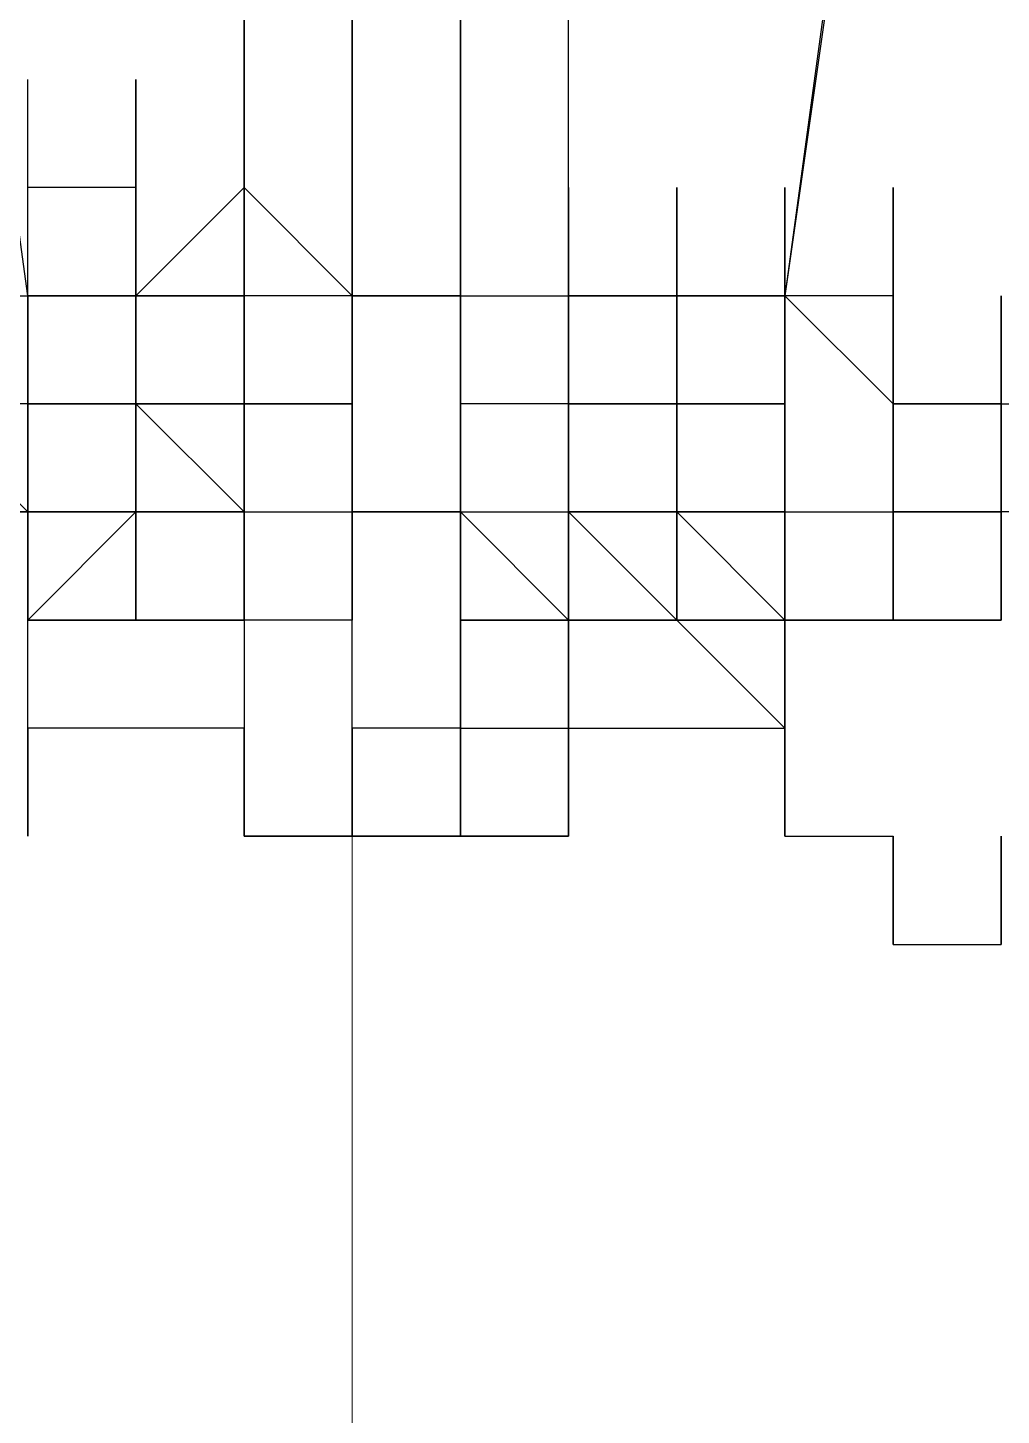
# Model space of a CAD drawing. Header units: inches. Extents: x 3324238 to 135265466, y -1036581 to 20094598.
# Drawn here: x 3353729.361 to 3353730.087, y -519023.522 to -519022.488 of the extents above; entities that cross this region are included whole.
import ezdxf

# ---------------------------------------------------------------- set-up
doc = ezdxf.new("R2010")
doc.units = ezdxf.units.IN
doc.header["$MEASUREMENT"] = 0
doc.layers.add('PDF_Geometry', color=7, linetype='Continuous')

msp = doc.modelspace()

# ---------------------------------------------------------------- linework, layer by layer
at = {"layer": 'PDF_Geometry', "color": 32, "lineweight": 13, "true_color": 0xdd6e00}
msp.add_lwpolyline([(3353740.2386, -519026.0718, 1.00015), (3353717.3563, -519026.0718), (3353717.3563, -519077.0734)], format="xyb", dxfattribs=at)
at = {"layer": 'PDF_Geometry', "lineweight": 25}
for points in [[(3353728.7975, -519018.8204), (3353729.0392, -519020.6735), (3353729.0392, -519020.754), (3353729.0392, -519020.8346), (3353729.0392, -519020.9152), (3353729.2809, -519022.6878), (3353729.2809, -519022.7683), (3353729.3614, -519022.8489), (3353729.3614, -519022.7683), (3353729.3614, -519022.6878), (3353729.442, -519022.6878), (3353729.442, -519022.6072), (3353729.3614, -519022.6072), (3353729.3614, -519022.5266)], [(3353729.6032, -519020.9152), (3353729.6032, -519022.6878), (3353729.6032, -519020.9152), (3353729.6032, -519020.8346), (3353729.5226, -519020.9152), (3353729.5226, -519020.8346), (3353729.5226, -519020.754), (3353729.5226, -519020.6735), (3353729.5226, -519020.5929), (3353729.5226, -519020.6735), (3353729.5226, -519020.5929)], [(3353730.1671, -519020.5929), (3353730.1671, -519020.6735), (3353730.1671, -519020.754), (3353730.1671, -519020.8346), (3353730.1671, -519020.9152), (3353729.9254, -519022.6878), (3353729.9254, -519022.6072), (3353729.9254, -519022.6878), (3353729.9254, -519022.6072), (3353729.9254, -519022.6878), (3353729.9254, -519022.7683), (3353729.9254, -519022.6878), (3353729.9254, -519022.7683), (3353729.9254, -519022.8489), (3353730.006, -519022.8489), (3353730.006, -519022.7683)], [(3353729.6032, -519020.8346), (3353729.6032, -519020.9152), (3353729.6837, -519020.9152), (3353729.6837, -519022.6878), (3353729.6837, -519022.6072), (3353729.6837, -519022.6878), (3353729.6837, -519022.7683), (3353729.6837, -519022.6878), (3353729.6837, -519022.7683), (3353729.6837, -519022.8489), (3353729.6837, -519022.9295), (3353729.6837, -519022.8489)], [(3353729.3614, -519022.6878), (3353729.1197, -519020.9152)], [(3353729.6032, -519022.6878), (3353729.6032, -519022.7683), (3353729.6032, -519022.6878), (3353729.6032, -519022.6072), (3353729.6032, -519022.6878), (3353729.6032, -519022.7683), (3353729.6032, -519022.6878), (3353729.5226, -519022.6878), (3353729.5226, -519022.7683), (3353729.5226, -519022.6878), (3353729.5226, -519022.6072), (3353729.5226, -519020.9152), (3353729.5226, -519022.6072), (3353729.5226, -519022.6878), (3353729.5226, -519022.7683), (3353729.6032, -519022.7683), (3353729.6032, -519022.8489), (3353729.6837, -519022.8489), (3353729.6032, -519022.8489), (3353729.6837, -519022.8489), (3353729.7643, -519022.8489), (3353729.8449, -519022.8489), (3353729.9254, -519022.8489), (3353729.9254, -519022.7683), (3353729.8449, -519022.7683), (3353729.8449, -519022.6878), (3353729.8449, -519022.7683), (3353729.8449, -519022.6878), (3353729.7643, -519022.6878), (3353729.7643, -519022.7683), (3353729.7643, -519022.6878), (3353729.7643, -519022.7683), (3353729.7643, -519022.6878), (3353729.7643, -519020.9152)], [(3353729.5226, -519020.9152), (3353729.5226, -519022.6072)], [(3353729.6032, -519022.9295), (3353729.6032, -519022.8489), (3353729.6032, -519022.7683), (3353729.6032, -519022.6878), (3353729.6032, -519022.6072), (3353729.6032, -519022.6878), (3353729.6837, -519022.6878), (3353729.6837, -519022.6072), (3353729.6837, -519022.6878), (3353729.6837, -519022.6072), (3353729.6837, -519022.6878), (3353729.7643, -519022.6878), (3353729.7643, -519022.7683), (3353729.7643, -519022.8489), (3353729.7643, -519022.7683), (3353729.7643, -519022.8489), (3353729.7643, -519022.7683), (3353729.7643, -519022.8489), (3353729.7643, -519022.7683), (3353729.7643, -519022.8489), (3353729.7643, -519022.7683), (3353729.7643, -519022.6878), (3353729.7643, -519020.9152)], [(3353729.6837, -519022.8489), (3353729.6032, -519022.8489), (3353729.6837, -519022.8489), (3353729.6837, -519022.7683), (3353729.6837, -519022.6878), (3353729.6837, -519022.6072), (3353729.6837, -519022.6878), (3353729.6837, -519022.6072), (3353729.6837, -519022.6878), (3353729.6837, -519022.6072), (3353729.6837, -519022.6878), (3353729.6837, -519020.9152)], [(3353729.6032, -519022.6878), (3353729.6032, -519020.9152)], [(3353729.6837, -519020.9152), (3353729.6837, -519022.6878), (3353729.6837, -519022.6072), (3353729.6837, -519022.6878), (3353729.6837, -519022.6072)], [(3353729.6837, -519022.6878), (3353729.6837, -519020.9152)], [(3353729.3614, -519022.8489), (3353729.3614, -519022.7683), (3353729.2809, -519022.7683), (3353729.2809, -519022.8489), (3353729.2003, -519022.8489), (3353729.2809, -519022.8489), (3353729.3614, -519022.8489), (3353729.3614, -519022.7683), (3353729.2809, -519022.7683), (3353729.2809, -519022.6878), (3353729.2809, -519022.7683), (3353729.2809, -519022.6878), (3353729.2809, -519022.6072), (3353729.2809, -519022.6878), (3353729.2809, -519022.6072), (3353729.2809, -519022.6878), (3353729.2809, -519022.7683), (3353729.2809, -519022.6878), (3353729.2809, -519022.7683), (3353729.2809, -519022.6878), (3353729.2003, -519022.6878), (3353729.1197, -519022.6878), (3353728.878, -519020.9958)], [(3353730.1671, -519020.9958), (3353729.9254, -519022.6878), (3353729.9254, -519022.6072), (3353729.9254, -519022.6878), (3353729.9254, -519022.6072), (3353729.9254, -519022.6878), (3353729.9254, -519022.7683), (3353729.8449, -519022.7683), (3353729.8449, -519022.8489), (3353729.8449, -519022.7683), (3353729.9254, -519022.7683), (3353729.9254, -519022.8489), (3353729.9254, -519022.7683), (3353729.9254, -519022.8489), (3353729.9254, -519022.9295), (3353729.9254, -519022.8489), (3353729.9254, -519022.9295), (3353729.9254, -519022.8489)], [(3353729.5226, -519022.6072), (3353729.5226, -519022.6878), (3353729.5226, -519022.7683), (3353729.5226, -519022.6878), (3353729.5226, -519022.6072), (3353729.5226, -519022.6878), (3353729.5226, -519022.6072), (3353729.5226, -519022.5266)], [(3353729.3614, -519023.0906), (3353729.3614, -519023.0101), (3353729.3614, -519022.9295), (3353729.442, -519022.8489), (3353729.442, -519022.9295), (3353729.5226, -519022.9295), (3353729.5226, -519022.8489), (3353729.442, -519022.8489), (3353729.442, -519022.7683), (3353729.442, -519022.6878), (3353729.442, -519022.6072), (3353729.442, -519022.6878), (3353729.442, -519022.6072), (3353729.442, -519022.6878), (3353729.442, -519022.6072), (3353729.442, -519022.6878), (3353729.442, -519022.6072), (3353729.442, -519022.6878), (3353729.442, -519022.7683), (3353729.442, -519022.8489), (3353729.442, -519022.7683), (3353729.442, -519022.6878), (3353729.442, -519022.6072), (3353729.442, -519022.6878), (3353729.442, -519022.7683), (3353729.442, -519022.6878), (3353729.442, -519022.6072), (3353729.442, -519022.6878), (3353729.442, -519022.7683), (3353729.442, -519022.8489), (3353729.5226, -519022.8489), (3353729.5226, -519022.9295), (3353729.442, -519022.9295), (3353729.442, -519022.8489), (3353729.5226, -519022.8489), (3353729.5226, -519022.9295), (3353729.5226, -519022.8489), (3353729.5226, -519022.7683), (3353729.5226, -519022.8489), (3353729.5226, -519022.9295), (3353729.5226, -519022.8489), (3353729.5226, -519022.7683), (3353729.5226, -519022.6878), (3353729.442, -519022.6878), (3353729.442, -519022.7683), (3353729.442, -519022.6878), (3353729.442, -519022.6072), (3353729.442, -519022.6878), (3353729.442, -519022.6072), (3353729.442, -519022.6878), (3353729.442, -519022.7683), (3353729.3614, -519022.7683), (3353729.3614, -519022.6878), (3353729.3614, -519022.7683), (3353729.3614, -519022.8489), (3353729.2809, -519022.8489)], [(3353729.2809, -519022.6878), (3353729.3614, -519022.6878), (3353729.3614, -519022.6072)], [(3353729.3614, -519022.6878), (3353729.3614, -519022.6072)], [(3353729.3614, -519022.6878), (3353729.3614, -519022.6072)], [(3353729.3614, -519022.6878), (3353729.3614, -519022.6072)], [(3353729.3614, -519022.6878), (3353729.3614, -519022.6072)], [(3353729.3614, -519022.6878), (3353729.3614, -519022.6072)], [(3353729.3614, -519022.6878), (3353729.3614, -519022.6072)], [(3353729.442, -519022.6878), (3353729.442, -519022.6072)], [(3353729.442, -519022.6878), (3353729.442, -519022.6072)], [(3353729.442, -519022.6878), (3353729.442, -519022.6072)], [(3353729.442, -519022.6878), (3353729.442, -519022.6072)], [(3353729.442, -519022.6878), (3353729.442, -519022.6072)], [(3353729.442, -519022.6878), (3353729.442, -519022.6072)], [(3353729.442, -519022.6878), (3353729.442, -519022.6072)], [(3353729.442, -519022.6878), (3353729.442, -519022.6072)], [(3353729.442, -519022.6878), (3353729.442, -519022.6072)], [(3353729.442, -519022.6878), (3353729.442, -519022.6072)], [(3353729.442, -519022.6878), (3353729.442, -519022.6072)], [(3353729.442, -519022.6878), (3353729.5226, -519022.6072)], [(3353729.442, -519022.6878), (3353729.442, -519022.6072)], [(3353729.442, -519022.6878), (3353729.442, -519022.6072)], [(3353729.5226, -519022.6878), (3353729.5226, -519022.6072)], [(3353729.6032, -519022.9295), (3353729.6032, -519022.8489), (3353729.6032, -519022.9295), (3353729.6032, -519022.8489), (3353729.6032, -519022.7683), (3353729.6032, -519022.6878), (3353729.5226, -519022.6072), (3353729.5226, -519022.6878), (3353729.5226, -519022.7683), (3353729.5226, -519022.8489), (3353729.6032, -519022.8489), (3353729.6032, -519022.7683), (3353729.6032, -519022.8489), (3353729.6032, -519022.7683), (3353729.6032, -519022.8489), (3353729.6032, -519022.7683), (3353729.6032, -519022.6878), (3353729.6837, -519022.6878), (3353729.6837, -519022.7683), (3353729.6837, -519022.8489), (3353729.6837, -519022.7683), (3353729.6837, -519022.6878), (3353729.6837, -519022.6072)], [(3353729.5226, -519022.6878), (3353729.5226, -519022.6072)], [(3353729.6032, -519022.6878), (3353729.6032, -519022.6072)], [(3353729.6032, -519022.6878), (3353729.6032, -519022.6072)], [(3353729.6032, -519022.6878), (3353729.6032, -519022.6072)], [(3353729.6032, -519022.6878), (3353729.6032, -519022.6072)], [(3353729.6032, -519022.6878), (3353729.6032, -519022.6072)], [(3353729.6032, -519022.6878), (3353729.6032, -519022.6072)], [(3353729.6032, -519022.7683), (3353729.6032, -519022.6878), (3353729.6032, -519022.6072)], [(3353729.6837, -519022.7683), (3353729.6837, -519022.8489), (3353729.6837, -519022.9295), (3353729.6837, -519022.8489), (3353729.6837, -519022.7683), (3353729.6837, -519022.8489), (3353729.7643, -519022.9295), (3353729.7643, -519022.8489), (3353729.7643, -519022.9295), (3353729.7643, -519022.8489), (3353729.7643, -519022.9295), (3353729.6837, -519022.9295), (3353729.6837, -519023.0101), (3353729.7643, -519023.0101), (3353729.7643, -519022.9295), (3353729.7643, -519022.8489), (3353729.7643, -519022.9295), (3353729.7643, -519022.8489), (3353729.7643, -519022.9295), (3353729.7643, -519022.8489), (3353729.7643, -519022.9295), (3353729.7643, -519022.8489), (3353729.7643, -519022.9295), (3353729.7643, -519022.8489), (3353729.7643, -519022.9295), (3353729.7643, -519022.8489), (3353729.7643, -519022.7683), (3353729.7643, -519022.8489), (3353729.7643, -519022.7683), (3353729.8449, -519022.7683), (3353729.7643, -519022.7683), (3353729.7643, -519022.6878), (3353729.7643, -519022.6072), (3353729.7643, -519022.6878), (3353729.7643, -519022.6072), (3353729.7643, -519022.6878), (3353729.7643, -519022.7683), (3353729.7643, -519022.6878), (3353729.7643, -519022.7683), (3353729.7643, -519022.8489), (3353729.7643, -519022.9295), (3353729.7643, -519022.8489), (3353729.8449, -519022.8489), (3353729.8449, -519022.7683), (3353729.8449, -519022.6878), (3353729.8449, -519022.7683), (3353729.8449, -519022.6878), (3353729.8449, -519022.6072), (3353729.8449, -519022.6878), (3353729.8449, -519022.7683), (3353729.8449, -519022.6878), (3353729.8449, -519022.6072), (3353729.8449, -519022.6878), (3353729.8449, -519022.7683), (3353729.8449, -519022.6878), (3353729.8449, -519022.6072)], [(3353729.6837, -519022.7683), (3353729.6837, -519022.6878), (3353729.6837, -519022.6072)], [(3353729.6837, -519022.7684), (3353729.6837, -519022.6878), (3353729.6837, -519022.6072)], [(3353729.7643, -519022.9295), (3353729.7643, -519022.8489), (3353729.7643, -519022.7683), (3353729.7643, -519022.8489), (3353729.8449, -519022.8489), (3353729.8449, -519022.7683), (3353729.8449, -519022.8489), (3353729.8449, -519022.7683), (3353729.8449, -519022.8489), (3353729.8449, -519022.7683), (3353729.7643, -519022.7683), (3353729.7643, -519022.6878), (3353729.7643, -519022.6072), (3353729.7643, -519022.6878), (3353729.7643, -519022.7683), (3353729.7643, -519022.6878), (3353729.8449, -519022.6878), (3353729.8449, -519022.6072), (3353729.8449, -519022.6878), (3353729.8449, -519022.7683), (3353729.9254, -519022.7683), (3353729.9254, -519022.8489), (3353729.9254, -519022.9295), (3353729.9254, -519023.0101), (3353729.9254, -519023.0906), (3353729.9254, -519023.0101)], [(3353729.7643, -519022.6878), (3353729.7643, -519022.6072)], [(3353729.8449, -519022.7683), (3353729.7643, -519022.7683), (3353729.7643, -519022.8489), (3353729.7643, -519022.7683), (3353729.7643, -519022.8489), (3353729.8449, -519022.8489), (3353729.8449, -519022.9295), (3353729.8449, -519022.8489), (3353729.8449, -519022.7683), (3353729.8449, -519022.8489), (3353729.8449, -519022.7683), (3353729.8449, -519022.8489), (3353729.8449, -519022.9295), (3353729.8449, -519022.8489), (3353729.8449, -519022.7683), (3353729.8449, -519022.8489), (3353729.7643, -519022.8489), (3353729.8449, -519022.8489), (3353729.8449, -519022.9295), (3353729.8449, -519022.8489), (3353729.8449, -519022.7683), (3353729.8449, -519022.8489), (3353729.8449, -519022.9295), (3353729.8449, -519022.8489), (3353729.8449, -519022.9295), (3353729.8449, -519022.8489), (3353729.8449, -519022.9295), (3353729.8449, -519022.8489), (3353729.8449, -519022.9295), (3353729.8449, -519022.8489), (3353729.8449, -519022.9295), (3353729.8449, -519022.8489), (3353729.8449, -519022.7683), (3353729.8449, -519022.6878), (3353729.8449, -519022.6072), (3353729.8449, -519022.6878), (3353729.8449, -519022.7683), (3353729.8449, -519022.6878), (3353729.8449, -519022.7683), (3353729.8449, -519022.6878), (3353729.8449, -519022.7683), (3353729.8449, -519022.6878), (3353729.8449, -519022.7683), (3353729.8449, -519022.8489), (3353729.8449, -519022.9295), (3353729.8449, -519022.8489), (3353729.8449, -519022.9295), (3353729.8449, -519022.8489), (3353729.8449, -519022.9295), (3353729.8449, -519022.8489), (3353729.8449, -519022.9295), (3353729.7643, -519022.9295), (3353729.7643, -519022.8489)], [(3353729.7643, -519022.6878), (3353729.7643, -519022.6072)], [(3353729.8449, -519022.6878), (3353729.8449, -519022.6072)], [(3353729.8449, -519022.6878), (3353729.8449, -519022.6072)], [(3353729.8449, -519022.6878), (3353729.8449, -519022.7683), (3353729.8449, -519022.8489), (3353729.8449, -519022.7683), (3353729.8449, -519022.6878), (3353729.8449, -519022.6072)], [(3353729.8449, -519022.6878), (3353729.8449, -519022.6072)], [(3353729.8449, -519022.6878), (3353729.8449, -519022.6072)], [(3353729.8449, -519022.7683), (3353729.8449, -519022.6878), (3353729.8449, -519022.6072), (3353729.8449, -519022.6878)], [(3353729.9254, -519022.6878), (3353729.9254, -519022.6072)], [(3353729.9254, -519022.6072), (3353729.9254, -519022.6878), (3353729.9254, -519022.6072)], [(3353729.9254, -519022.6878), (3353729.9254, -519022.6072)], [(3353730.0866, -519022.6878), (3353730.0866, -519022.7683), (3353730.0866, -519022.6878), (3353730.0866, -519022.7683), (3353730.0866, -519022.6878), (3353730.0866, -519022.7683), (3353730.006, -519022.7683), (3353730.006, -519022.8489), (3353730.0866, -519022.8489), (3353730.0866, -519022.7683), (3353730.0866, -519022.8489), (3353730.006, -519022.8489), (3353730.006, -519022.7683), (3353730.006, -519022.6878), (3353730.006, -519022.7683), (3353730.006, -519022.6878), (3353730.006, -519022.6072)], [(3353729.3614, -519022.7683), (3353729.3614, -519022.6878)], [(3353729.3614, -519022.6878), (3353729.442, -519022.6878)], [(3353729.3614, -519022.6878), (3353729.442, -519022.6878)], [(3353729.442, -519022.6878), (3353729.3614, -519022.6878)], [(3353729.3614, -519022.9295), (3353729.3614, -519022.8489), (3353729.3614, -519022.7683), (3353729.3614, -519022.6878), (3353729.3614, -519022.7683), (3353729.442, -519022.7683), (3353729.442, -519022.8489), (3353729.5226, -519022.8489)], [(3353729.442, -519022.9295), (3353729.442, -519022.8489), (3353729.442, -519022.7683), (3353729.442, -519022.8489), (3353729.442, -519022.7683), (3353729.3614, -519022.7683), (3353729.442, -519022.7683), (3353729.442, -519022.6878), (3353729.442, -519022.7683), (3353729.442, -519022.6878), (3353729.442, -519022.7683), (3353729.442, -519022.8489), (3353729.442, -519022.7683), (3353729.442, -519022.6878)], [(3353729.3614, -519022.7683), (3353729.3614, -519022.6878)], [(3353729.3614, -519022.7683), (3353729.3614, -519022.6878)], [(3353729.3614, -519022.7683), (3353729.3614, -519022.6878)], [(3353729.3615, -519022.7683), (3353729.3615, -519022.6878)], [(3353729.442, -519022.7683), (3353729.442, -519022.6878)], [(3353729.442, -519022.7683), (3353729.442, -519022.6878)], [(3353729.442, -519022.7683), (3353729.442, -519022.6878)], [(3353729.442, -519022.7683), (3353729.442, -519022.6878)], [(3353729.442, -519022.7683), (3353729.442, -519022.6878)], [(3353729.442, -519022.7683), (3353729.442, -519022.6878)], [(3353729.442, -519022.7683), (3353729.442, -519022.6878)], [(3353729.5226, -519022.6878), (3353729.442, -519022.6878), (3353729.5226, -519022.6878)], [(3353729.442, -519022.6878), (3353729.5226, -519022.6878)], [(3353729.5226, -519022.6878), (3353729.442, -519022.6878)], [(3353729.442, -519022.6878), (3353729.442, -519022.7683), (3353729.442, -519022.6878)], [(3353729.442, -519022.7683), (3353729.442, -519022.6878)], [(3353729.5226, -519022.6878), (3353729.5226, -519022.7683), (3353729.5226, -519022.6878), (3353729.5226, -519022.7683), (3353729.5226, -519022.6878), (3353729.5226, -519022.7683), (3353729.5226, -519022.8489), (3353729.5226, -519022.9295), (3353729.5226, -519022.8489), (3353729.5226, -519022.7683), (3353729.6032, -519022.7683), (3353729.6032, -519022.8489), (3353729.6837, -519022.8489), (3353729.6837, -519022.9295), (3353729.6837, -519022.8489), (3353729.6837, -519022.9295), (3353729.6837, -519022.8489), (3353729.6837, -519022.7683), (3353729.6837, -519022.8489), (3353729.6837, -519022.9295), (3353729.6837, -519022.8489), (3353729.6837, -519022.9295), (3353729.6837, -519022.8489), (3353729.6837, -519022.9295), (3353729.6837, -519022.8489), (3353729.6837, -519022.7683), (3353729.6837, -519022.6878)], [(3353729.5226, -519022.7684), (3353729.5226, -519022.6878)], [(3353729.5226, -519022.7684), (3353729.5226, -519022.6878)], [(3353729.5226, -519022.7683), (3353729.5226, -519022.6878)], [(3353729.5226, -519022.7683), (3353729.5226, -519022.6878)], [(3353729.6031, -519022.7683), (3353729.6031, -519022.6878)], [(3353729.6032, -519022.7683), (3353729.6032, -519022.6878)], [(3353729.6032, -519022.6878), (3353729.6837, -519022.6878), (3353729.6032, -519022.6878)], [(3353729.6032, -519022.7683), (3353729.6032, -519022.6878)], [(3353729.6032, -519022.7683), (3353729.6032, -519022.6878)], [(3353729.7643, -519022.6878), (3353729.7643, -519022.7683), (3353729.7643, -519022.6878), (3353729.7643, -519022.7683), (3353729.7643, -519022.8489), (3353729.7643, -519022.7683), (3353729.7643, -519022.6878), (3353729.7643, -519022.7683), (3353729.7643, -519022.6878), (3353729.7643, -519022.7683), (3353729.7643, -519022.6878), (3353729.7643, -519022.7683), (3353729.6837, -519022.7683), (3353729.6837, -519022.6878), (3353729.7643, -519022.6878), (3353729.7643, -519022.7683), (3353729.7643, -519022.8489), (3353729.7643, -519022.7683), (3353729.7643, -519022.6878), (3353729.7643, -519022.7683), (3353729.8449, -519022.7683), (3353729.8449, -519022.6878), (3353729.8449, -519022.7683), (3353729.8449, -519022.8489), (3353729.8449, -519022.9295), (3353729.8449, -519022.8489), (3353729.8449, -519022.9295), (3353729.8449, -519022.8489), (3353729.8449, -519022.9295), (3353729.8449, -519022.8489), (3353729.8449, -519022.9295), (3353729.8449, -519022.8489), (3353729.8449, -519022.9295), (3353729.8449, -519022.8489), (3353729.8449, -519022.9295), (3353729.8449, -519022.8489), (3353729.8449, -519022.9295), (3353729.7643, -519022.8489), (3353729.7643, -519022.9295), (3353729.7643, -519023.0101), (3353729.9254, -519023.0101), (3353729.9254, -519022.9295), (3353729.9254, -519022.8489), (3353729.9254, -519022.9295)], [(3353729.6837, -519022.7683), (3353729.6837, -519022.6878)], [(3353729.6837, -519022.8489), (3353729.6837, -519022.7683), (3353729.6837, -519022.6878)], [(3353729.6837, -519022.6878), (3353729.6837, -519022.7683)], [(3353729.6837, -519022.7683), (3353729.6837, -519022.6878)], [(3353729.7643, -519022.6878), (3353729.8449, -519022.6878), (3353729.7643, -519022.6878)], [(3353729.7643, -519022.7683), (3353729.7643, -519022.6878)], [(3353729.7643, -519022.9295), (3353729.7643, -519022.8489), (3353729.7643, -519022.7683), (3353729.7643, -519022.6878)], [(3353729.7643, -519022.8489), (3353729.7643, -519022.7683), (3353729.7643, -519022.6878)], [(3353729.8449, -519022.7683), (3353729.8449, -519022.6878)], [(3353729.8449, -519022.7683), (3353729.8449, -519022.6878)], [(3353729.8449, -519022.6878), (3353729.9254, -519022.6878), (3353729.8449, -519022.6878)], [(3353729.8449, -519022.7683), (3353729.8449, -519022.6878)], [(3353729.8449, -519022.7683), (3353729.8449, -519022.6878)], [(3353729.9254, -519022.7683), (3353729.9254, -519022.6878), (3353729.9254, -519022.7683)], [(3353729.9254, -519022.6878), (3353729.9254, -519022.7683), (3353729.9254, -519022.6878)], [(3353730.006, -519022.7683), (3353730.006, -519022.6878), (3353729.9254, -519022.6878)], [(3353729.9254, -519022.6878), (3353730.006, -519022.7683), (3353730.006, -519022.8489)], [(3353729.9254, -519022.7683), (3353729.9254, -519022.6878)], [(3353730.006, -519022.9295), (3353730.006, -519022.8489), (3353730.006, -519022.7683), (3353730.006, -519022.6878)], [(3353730.0866, -519022.8489), (3353730.0866, -519022.7683), (3353730.0866, -519022.8489), (3353730.0866, -519022.7683), (3353730.1671, -519022.7683), (3353730.1671, -519022.8489), (3353730.0866, -519022.8489), (3353730.0866, -519022.9295), (3353730.0866, -519022.8489), (3353730.0866, -519022.9295), (3353730.0866, -519022.8489), (3353730.0866, -519022.7683), (3353730.0866, -519022.6878), (3353730.0866, -519022.7683), (3353730.0866, -519022.6878), (3353730.0866, -519022.7683), (3353730.0866, -519022.6878), (3353730.0866, -519022.7683), (3353730.006, -519022.7683), (3353730.0866, -519022.7683), (3353730.006, -519022.7683), (3353730.006, -519022.8489)], [(3353729.2809, -519022.8489), (3353729.3614, -519022.8489), (3353729.3614, -519022.7683), (3353729.3614, -519022.8489), (3353729.3614, -519022.9295), (3353729.3614, -519022.8489), (3353729.3614, -519022.7683), (3353729.3614, -519022.8489), (3353729.3614, -519022.9295), (3353729.3614, -519022.8489), (3353729.3614, -519022.9295), (3353729.442, -519022.9295), (3353729.5226, -519022.9295), (3353729.5226, -519022.8489), (3353729.5226, -519022.9295), (3353729.5226, -519022.8489), (3353729.5226, -519022.9295), (3353729.5226, -519022.8489), (3353729.5226, -519022.9295), (3353729.5226, -519023.0101), (3353729.5226, -519023.0906), (3353729.6032, -519023.0906), (3353729.6032, -519023.0101), (3353729.6032, -519023.0906), (3353729.6032, -519023.0101)], [(3353729.3614, -519022.8489), (3353729.3614, -519022.7683)], [(3353729.3614, -519022.8489), (3353729.3614, -519022.7683)], [(3353729.442, -519022.7683), (3353729.3614, -519022.7683), (3353729.442, -519022.7683)], [(3353729.442, -519022.7683), (3353729.442, -519022.8489)], [(3353729.442, -519022.7683), (3353729.5226, -519022.8489)], [(3353729.442, -519022.8489), (3353729.442, -519022.7683)], [(3353729.5226, -519022.7683), (3353729.442, -519022.7683), (3353729.5226, -519022.7683)], [(3353729.442, -519022.7683), (3353729.442, -519022.8489)], [(3353729.442, -519022.8489), (3353729.442, -519022.7683)], [(3353729.442, -519022.8489), (3353729.442, -519022.7683)], [(3353729.442, -519022.7683), (3353729.442, -519022.8489)], [(3353729.5226, -519022.9295), (3353729.5226, -519022.8489), (3353729.5226, -519022.7683)], [(3353729.5226, -519022.8489), (3353729.5226, -519022.7683)], [(3353729.5226, -519022.8489), (3353729.5226, -519022.7683)], [(3353729.5226, -519022.8489), (3353729.5226, -519022.7683)], [(3353729.6032, -519022.7683), (3353729.5226, -519022.7683), (3353729.6032, -519022.7683)], [(3353729.5226, -519022.7683), (3353729.5226, -519022.8489)], [(3353729.5226, -519022.8489), (3353729.5226, -519022.7683)], [(3353729.5226, -519022.8489), (3353729.5226, -519022.7683)], [(3353729.5226, -519022.8489), (3353729.5226, -519022.7683)], [(3353729.5226, -519022.8489), (3353729.5226, -519022.7684)], [(3353729.6031, -519022.8489), (3353729.6031, -519022.7683)], [(3353729.6032, -519022.8489), (3353729.6032, -519022.7683)], [(3353729.6032, -519022.8489), (3353729.6032, -519022.7683)], [(3353729.6032, -519022.8489), (3353729.6032, -519022.7684)], [(3353729.6837, -519022.8489), (3353729.6837, -519022.7683)], [(3353729.7643, -519022.7683), (3353729.6837, -519022.7683)], [(3353729.6837, -519022.8489), (3353729.6837, -519022.7683)], [(3353729.7643, -519022.7683), (3353729.7643, -519022.8489), (3353729.7643, -519022.7683)], [(3353729.7643, -519022.9295), (3353729.7643, -519022.8489), (3353729.7643, -519022.7683)], [(3353729.7643, -519022.9295), (3353729.7643, -519022.8489), (3353729.7643, -519022.7683)], [(3353729.7643, -519022.8489), (3353729.7643, -519022.7683)], [(3353729.7643, -519022.8489), (3353729.7643, -519022.7683)], [(3353729.9254, -519022.7683), (3353729.8449, -519022.7683), (3353729.9254, -519022.7683)], [(3353729.9254, -519022.8489), (3353729.9254, -519022.7683), (3353729.8449, -519022.7683)], [(3353729.9254, -519022.7683), (3353729.8449, -519022.7683)], [(3353729.8449, -519022.8489), (3353729.8449, -519022.7683)], [(3353729.9254, -519022.8489), (3353729.9254, -519022.7683)], [(3353729.9254, -519022.8489), (3353729.9254, -519022.7683)], [(3353729.9254, -519022.8489), (3353729.9254, -519022.7683)], [(3353729.9254, -519022.8489), (3353729.9254, -519022.7683)], [(3353729.9254, -519022.8489), (3353729.9254, -519022.7683)], [(3353729.9254, -519022.8489), (3353729.9254, -519022.7683)], [(3353729.9254, -519022.8489), (3353730.006, -519022.8489), (3353730.006, -519022.7683)], [(3353729.9254, -519022.8489), (3353729.9254, -519022.7683)], [(3353729.9255, -519022.9295), (3353729.9255, -519022.8489), (3353729.9255, -519022.7683)], [(3353730.006, -519022.8489), (3353730.006, -519022.7683)], [(3353730.006, -519022.8489), (3353730.006, -519022.7683)], [(3353730.006, -519022.8489), (3353730.006, -519022.7683)], [(3353730.006, -519022.8489), (3353730.006, -519022.7683)], [(3353730.0866, -519022.8489), (3353730.0866, -519022.7683)], [(3353729.3614, -519023.0906), (3353729.3614, -519022.8489)], [(3353729.6032, -519022.9295), (3353729.5226, -519022.9295), (3353729.5226, -519022.8489), (3353729.5226, -519022.9295), (3353729.5226, -519022.8489), (3353729.5226, -519022.9295), (3353729.5226, -519023.0101), (3353729.3614, -519023.0101), (3353729.3614, -519023.0906)], [(3353729.3614, -519022.9295), (3353729.442, -519022.8489)], [(3353729.3614, -519022.8489), (3353729.3614, -519022.9295), (3353729.3614, -519022.8489)], [(3353729.3614, -519022.9295), (3353729.3614, -519022.8489)], [(3353729.3614, -519022.8489), (3353729.442, -519022.8489), (3353729.3614, -519022.8489)], [(3353729.3615, -519022.9295), (3353729.3615, -519022.8489)], [(3353729.5226, -519022.8489), (3353729.442, -519022.8489)], [(3353729.442, -519022.8489), (3353729.442, -519022.9295)], [(3353729.442, -519022.9295), (3353729.442, -519022.8489)], [(3353729.442, -519022.8489), (3353729.5226, -519022.8489)], [(3353729.442, -519022.9295), (3353729.442, -519022.8489)], [(3353729.442, -519022.9295), (3353729.442, -519022.8489)], [(3353729.5226, -519022.9295), (3353729.5226, -519022.8489)], [(3353729.5226, -519022.9295), (3353729.5226, -519022.8489)], [(3353729.5226, -519022.9295), (3353729.5226, -519022.8489)], [(3353729.5226, -519022.8489), (3353729.5226, -519022.9295), (3353729.5226, -519023.0101)], [(3353729.5226, -519022.9295), (3353729.5226, -519022.8489)], [(3353729.5226, -519022.9295), (3353729.5226, -519022.8489)], [(3353729.5226, -519022.8489), (3353729.5226, -519022.9295), (3353729.5226, -519022.8489)], [(3353729.5226, -519022.9295), (3353729.5226, -519022.8489)], [(3353729.5226, -519022.9295), (3353729.5226, -519022.8489)], [(3353729.5226, -519022.9295), (3353729.5226, -519022.8489)], [(3353729.5226, -519022.9295), (3353729.5226, -519022.8489)], [(3353729.6032, -519022.9295), (3353729.6032, -519022.8489)], [(3353729.6032, -519022.9295), (3353729.6032, -519022.8489)], [(3353729.6032, -519023.01), (3353729.6032, -519022.8489)], [(3353729.7643, -519023.0906), (3353729.6837, -519023.0906), (3353729.6032, -519023.0906), (3353729.6837, -519023.0906), (3353729.6032, -519023.0906), (3353729.6837, -519023.0906), (3353729.6032, -519023.0906), (3353729.6837, -519023.0906), (3353729.6837, -519023.0101), (3353729.6837, -519023.0906), (3353729.6837, -519023.0101), (3353729.6837, -519023.0906), (3353729.7643, -519023.0906), (3353729.7643, -519023.0101), (3353729.7643, -519023.0906), (3353729.7643, -519023.0101), (3353729.7643, -519023.0906), (3353729.6837, -519023.0906), (3353729.6837, -519023.0101), (3353729.6837, -519022.8489)], [(3353729.6032, -519022.9295), (3353729.6032, -519022.8489)], [(3353729.6032, -519022.9295), (3353729.6032, -519022.8489)], [(3353729.6032, -519022.9295), (3353729.6032, -519022.8489)], [(3353729.6837, -519023.0101), (3353729.6837, -519022.8489), (3353729.6837, -519022.9295)], [(3353729.6837, -519022.9295), (3353729.6837, -519022.8489)], [(3353729.6837, -519022.9295), (3353729.6837, -519022.8489)], [(3353729.7643, -519022.9295), (3353729.7643, -519022.8489)], [(3353729.8449, -519022.9295), (3353729.7643, -519022.9295), (3353729.7643, -519022.8489)], [(3353729.7643, -519022.8489), (3353729.7643, -519022.9295), (3353729.7643, -519022.8489)], [(3353729.8449, -519022.8489), (3353729.7643, -519022.8489)], [(3353729.9254, -519022.8489), (3353729.8449, -519022.8489), (3353729.9254, -519022.9295)], [(3353729.8449, -519022.9295), (3353729.8449, -519022.8489)], [(3353729.9254, -519022.9295), (3353729.9254, -519022.8489)], [(3353729.9254, -519022.9295), (3353729.9254, -519022.8489)], [(3353729.9254, -519022.9295), (3353729.9254, -519022.8489)], [(3353729.9254, -519022.9295), (3353729.9254, -519022.8489)], [(3353729.9254, -519022.9295), (3353729.9254, -519022.8489)], [(3353729.9254, -519022.9295), (3353729.9254, -519022.8489)], [(3353729.9254, -519022.9295), (3353729.9254, -519022.8489)], [(3353729.9254, -519022.9295), (3353729.9254, -519022.8489)], [(3353729.9254, -519022.9295), (3353729.9254, -519022.8489)], [(3353729.9254, -519023.0101), (3353729.9254, -519022.9295), (3353729.9254, -519022.8489)], [(3353729.9254, -519022.8489), (3353730.006, -519022.8489)], [(3353729.9254, -519022.8489), (3353729.9254, -519022.9295), (3353729.9254, -519022.8489)], [(3353729.9254, -519022.9295), (3353729.9254, -519022.8489)], [(3353729.9254, -519022.9295), (3353729.9254, -519022.8489)], [(3353729.9254, -519022.9295), (3353729.9254, -519022.8489)], [(3353729.9254, -519022.9295), (3353729.9254, -519022.8489)], [(3353729.9254, -519022.9295), (3353729.9254, -519022.8489)], [(3353729.9254, -519022.9295), (3353729.9254, -519022.8489)], [(3353729.9254, -519022.9295), (3353729.9254, -519022.8489)], [(3353729.9254, -519022.9295), (3353729.9254, -519022.8489)], [(3353729.9254, -519022.8489), (3353729.9254, -519022.9295)], [(3353730.006, -519022.9295), (3353730.006, -519022.8489)], [(3353730.006, -519022.9295), (3353730.006, -519022.8489)], [(3353730.006, -519022.8489), (3353730.006, -519022.9295)], [(3353730.006, -519022.9295), (3353730.006, -519022.8489)], [(3353730.0866, -519022.9295), (3353730.0866, -519022.8489)], [(3353730.0866, -519022.9295), (3353730.0866, -519022.8489)], [(3353730.0866, -519022.9295), (3353730.0866, -519022.8489)], [(3353729.442, -519022.9295), (3353729.3614, -519022.9295)], [(3353729.3614, -519022.9295), (3353729.442, -519022.9295)], [(3353729.5226, -519022.9295), (3353729.5226, -519023.0101)], [(3353729.6032, -519023.0101), (3353729.6032, -519022.9295)], [(3353729.6032, -519023.0101), (3353729.6032, -519022.9295)], [(3353729.7643, -519022.9295), (3353729.6837, -519022.9295), (3353729.7643, -519022.9295)], [(3353729.7643, -519022.9295), (3353729.6837, -519022.9295), (3353729.7643, -519022.9295)], [(3353729.7643, -519022.9295), (3353729.8449, -519022.9295), (3353729.7643, -519022.9295)], [(3353729.9254, -519022.9295), (3353729.8449, -519022.9295), (3353729.9254, -519023.0101)], [(3353729.8449, -519022.9295), (3353729.9254, -519022.9295)], [(3353729.9254, -519022.9295), (3353729.9254, -519023.0906)], [(3353729.9254, -519022.9295), (3353730.006, -519022.9295)], [(3353729.9254, -519022.9295), (3353729.9254, -519023.0101), (3353729.9254, -519022.9295)], [(3353730.006, -519022.9295), (3353729.9254, -519022.9295)], [(3353730.0866, -519022.9295), (3353730.006, -519022.9295)], [(3353730.0866, -519022.9295), (3353730.006, -519022.9295), (3353730.0866, -519022.9295)], [(3353729.5226, -519023.0906), (3353729.5226, -519023.01)], [(3353729.6837, -519023.0906), (3353729.6837, -519023.0101), (3353729.6032, -519023.0101), (3353729.6032, -519023.0906), (3353729.5226, -519023.0906), (3353729.6032, -519023.0906), (3353729.5226, -519023.0906), (3353729.6032, -519023.0906), (3353729.6837, -519023.0906), (3353729.6837, -519023.0101)], [(3353729.5226, -519023.0101), (3353729.5226, -519023.0906), (3353729.5226, -519023.0101)], [(3353729.6032, -519023.0906), (3353729.6032, -519023.0101)], [(3353729.7643, -519023.0906), (3353729.7643, -519023.0101)], [(3353729.9254, -519023.0906), (3353729.9254, -519023.0101)], [(3353729.9254, -519023.0101), (3353729.9254, -519023.0906)], [(3353729.9254, -519023.0906), (3353729.9254, -519023.0101)], [(3353729.5226, -519023.0906), (3353729.6032, -519023.0906), (3353729.5226, -519023.0906)], [(3353729.6837, -519023.0906), (3353729.7643, -519023.0906), (3353729.6837, -519023.0906)], [(3353729.7643, -519023.0906), (3353729.6837, -519023.0906), (3353729.7643, -519023.0906)], [(3353729.9254, -519023.0906), (3353730.006, -519023.0906), (3353730.006, -519023.1712), (3353730.006, -519023.0906), (3353730.006, -519023.1712), (3353730.0866, -519023.1712)], [(3353730.006, -519023.1712), (3353730.006, -519023.0906)], [(3353730.0866, -519023.1712), (3353730.0866, -519023.0906)], [(3353730.0866, -519023.1712), (3353730.0866, -519023.0906)]]:
    msp.add_lwpolyline(points, dxfattribs=at)
at = {"layer": 'PDF_Geometry', "color": 252, "lineweight": 13, "true_color": 0x979797}
msp.add_lwpolyline([(3353729.6032, -519025.9912), (3353729.6032, -519020.4318)], dxfattribs=at)
at = {"layer": 'PDF_Geometry', "lineweight": 25}
for points in [[(3353729.442, -519022.5266), (3353729.442, -519022.6072)], [(3353729.5226, -519022.5266), (3353729.5226, -519022.6072), (3353729.5226, -519022.6878), (3353729.442, -519022.6878), (3353729.5226, -519022.6878), (3353729.5226, -519022.6072), (3353729.5226, -519022.5266), (3353729.5226, -519022.6072), (3353729.5226, -519022.6878), (3353729.5226, -519022.7683), (3353729.5226, -519022.6878), (3353729.5226, -519022.6072)], [(3353729.5226, -519022.6072), (3353729.5226, -519022.6878)], [(3353729.5226, -519022.6878), (3353729.5226, -519022.6072)], [(3353729.6032, -519022.6072), (3353729.6032, -519022.6878)], [(3353729.8449, -519022.6072), (3353729.8449, -519022.6878)], [(3353729.9254, -519022.6072), (3353729.9254, -519022.6878)], [(3353730.006, -519022.6072), (3353730.006, -519022.6878)], [(3353729.3614, -519022.6878), (3353729.3614, -519022.7683)], [(3353729.6032, -519022.6878), (3353729.6032, -519022.7684)], [(3353729.7643, -519022.6878), (3353729.7643, -519022.7683)], [(3353729.7643, -519022.6878), (3353729.7643, -519022.7683)], [(3353730.006, -519022.6878), (3353730.006, -519022.7683)], [(3353730.0866, -519022.6878), (3353730.0866, -519022.7683)], [(3353729.442, -519022.7683), (3353729.442, -519022.8489)], [(3353729.5226, -519022.8489), (3353729.5226, -519022.9295), (3353729.5226, -519022.8489), (3353729.5226, -519022.9295), (3353729.442, -519022.9295), (3353729.442, -519022.8489), (3353729.5226, -519022.8489), (3353729.5226, -519022.7683), (3353729.5226, -519022.8489), (3353729.442, -519022.8489), (3353729.442, -519022.7683), (3353729.442, -519022.8489), (3353729.5226, -519022.8489), (3353729.5226, -519022.7683), (3353729.5226, -519022.8489), (3353729.442, -519022.8489)], [(3353729.442, -519022.7683), (3353729.442, -519022.8489)], [(3353729.442, -519022.7683), (3353729.442, -519022.8489)], [(3353729.6032, -519022.7683), (3353729.6032, -519022.8489)], [(3353729.6837, -519022.7683), (3353729.6837, -519022.8489)], [(3353729.8449, -519022.7683), (3353729.8449, -519022.8489)], [(3353730.006, -519022.7683), (3353730.006, -519022.8489)], [(3353729.3614, -519022.8489), (3353729.3614, -519022.9295)], [(3353729.442, -519022.8489), (3353729.442, -519022.9295)], [(3353729.5226, -519022.8489), (3353729.5226, -519022.9295)], [(3353729.8449, -519022.8489), (3353729.8449, -519022.9295)], [(3353729.6837, -519023.0101), (3353729.6837, -519022.9295)], [(3353729.6837, -519023.0101), (3353729.6837, -519023.0906)], [(3353729.9254, -519023.0101), (3353729.9254, -519023.0906)], [(3353730.0866, -519023.0906), (3353730.0866, -519023.1712)]]:
    msp.add_lwpolyline(points, close=True, dxfattribs=at)
at = {"layer": 'PDF_Geometry', "color": 32, "lineweight": 13, "true_color": 0xdd6e00}
msp.add_arc((3353728.7974, -519026.0638), 11.9246, 359.96181, 180.03819, dxfattribs=at)

doc.saveas('drawing.dxf')
